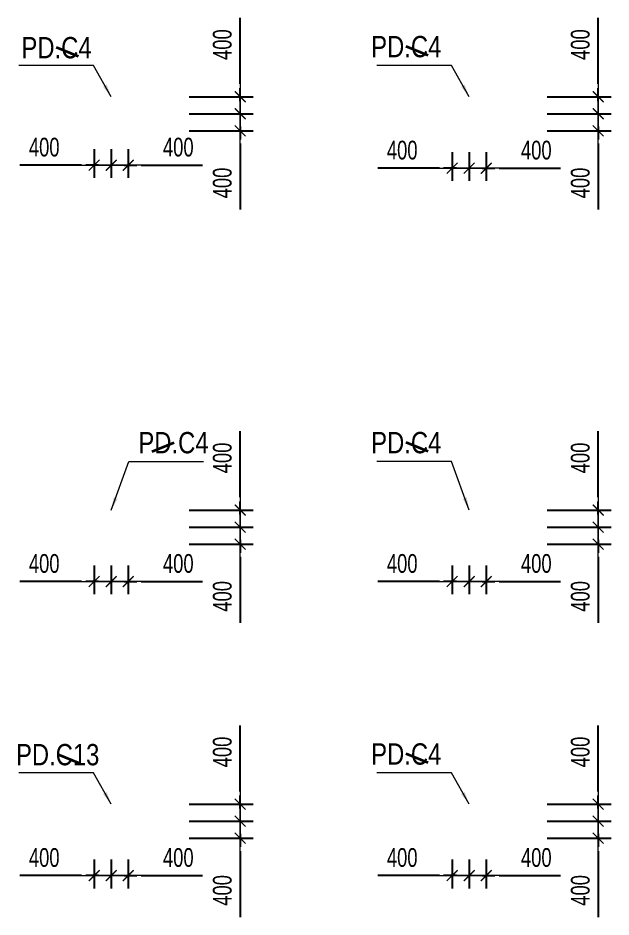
# Model space of a CAD drawing. Header units: millimetres. Extents: x -259680 to 286077, y -1281 to 94455.
# Drawn here: x 95212 to 109127, y 62451 to 83549 of the extents above; entities that cross this region are included whole.
import ezdxf
from ezdxf.enums import TextEntityAlignment as Align

# ---------------------------------------------------------------- set-up
doc = ezdxf.new("R2010")
doc.units = ezdxf.units.MM
doc.layers.get('Defpoints').update_dxf_attribs({"color": 151, "lineweight": 9})
for name, color, linetype, lineweight in [('$0$C1', 20, 'Continuous', 35), ('$1$NDC_S_ANNO', 7, 'Continuous', 20), ('$1$NDC_S_DIM', 1, 'Continuous', 15), ('NDC_S_DIM', 1, 'Continuous', 15)]:
    doc.layers.add(name, color=color, linetype=linetype, lineweight=lineweight)
doc.styles.add('$1$NDC_DIM', font='', dxfattribs={"width": 0.75})
doc.styles.add('$2$ARIAL', font='arial.ttf', dxfattribs={"width": 0.8})
doc.styles.add('NDC_DIM', font='', dxfattribs={"width": 0.75})
doc.styles.get('$1$NDC_DIM').set_extended_font_data('Dotum')
doc.styles.get('NDC_DIM').set_extended_font_data('Dotum')
doc.dimstyles.new('$0$NDC_dim_150', dxfattribs={"dimscale": 150, "dimtxt": 2.2, "dimasz": 1.5, "dimexe": 1.5, "dimexo": 2.5, "dimgap": 1, "dimtad": 1, "dimdec": 0, "dimzin": 0, "dimdsep": 46, "dimtxsty": '$1$NDC_DIM', "dimblk": '$1$DIMMARK', "dimcen": 0.09, "dimdle": 1.2, "dimclrd": 1, "dimclre": 1, "dimclrt": 3, "dimadec": 0, "dimazin": 0, "dimtfac": 1, "dimtdec": 0, "dimtix": 1, "dimtofl": 0, "dimtmove": 0, "dimatfit": 3, "dimfxl": 6, "dimfxlon": 1, "dimtolj": 1, "dimtzin": 0, "dimarcsym": 0})
doc.dimstyles.new('$1$NDC_dim_iso', dxfattribs={"dimtxt": 2.2, "dimasz": 1, "dimexe": 1.5, "dimexo": 2.5, "dimgap": 1, "dimtad": 1, "dimdec": 0, "dimzin": 0, "dimdsep": 46, "dimtxsty": '$1$NDC_DIM', "dimblk": '$1$DIMMARK', "dimcen": 0.09, "dimdle": 1.2, "dimclrd": 1, "dimclre": 1, "dimclrt": 3, "dimadec": 0, "dimazin": 0, "dimtfac": 1, "dimtdec": 0, "dimtix": 1, "dimtofl": 0, "dimtmove": 0, "dimatfit": 3, "dimfxl": 6, "dimfxlon": 1, "dimtolj": 1, "dimtzin": 0, "dimarcsym": 0})
doc.dimstyles.new('NDC_dim_200', dxfattribs={"dimscale": 200, "dimtxt": 2.2, "dimasz": 1.5, "dimexe": 1.5, "dimexo": 2.5, "dimgap": 1, "dimtad": 1, "dimdec": 0, "dimzin": 0, "dimdsep": 46, "dimtxsty": 'NDC_DIM', "dimblk": 'DIMMARK', "dimcen": 0.09, "dimdle": 1.2, "dimclrd": 1, "dimclre": 1, "dimclrt": 3, "dimadec": 0, "dimazin": 0, "dimtfac": 1, "dimtdec": 0, "dimtix": 1, "dimtofl": 0, "dimtmove": 0, "dimatfit": 3, "dimfxl": 6, "dimfxlon": 1, "dimtolj": 1, "dimtzin": 0, "dimarcsym": 0})

# ---------------------------------------------------------------- blocks, each defined once
blk = doc.blocks.new('$1$DIMMARK')
at = {"layer": '$1$NDC_S_DIM', "color": 1}
blk.add_line((-1.5, 0), (1, 0), dxfattribs=at)
at = {"layer": '$1$NDC_S_DIM', "color": 2, "const_width": 0.1}
blk.add_lwpolyline([(-0.424, -0.424), (0.424, 0.424)], dxfattribs=at)
blk = doc.blocks.new('DIMMARK')
at = {"layer": 'NDC_S_DIM', "color": 1}
blk.add_line((-1.5, 0), (1, 0), dxfattribs=at)
at = {"layer": 'NDC_S_DIM', "color": 2, "const_width": 0.1}
blk.add_lwpolyline([(-0.424, -0.424), (0.424, 0.424)], dxfattribs=at)
blk = doc.blocks.new('*D534')
at = {"layer": 'Defpoints', "color": 0, "ltscale": 100, "transparency": 16777216}
for p in [(97400, 64300), (97800, 64300), (97800, 63424)]:
    blk.add_point(p, dxfattribs=at)
at = {"layer": 'NDC_S_DIM', "color": 1, "lineweight": -2, "ltscale": 100, "transparency": 16777216}
for p, q in [((97400, 63800), (97400, 63124)), ((97800, 63800), (97800, 63124)), ((97100, 63424), (96800, 63424)), ((98100, 63424), (99545, 63424))]:
    blk.add_line(p, q, dxfattribs=at)
at = {"layer": 'NDC_S_DIM', "color": 1, "lineweight": -2, "ltscale": 100, "transparency": 16777216, "xscale": 300, "yscale": 300, "zscale": 300}
blk.add_blockref('DIMMARK', (97400, 63424), dxfattribs=at)
at = {"layer": 'NDC_S_DIM', "color": 1, "lineweight": -2, "ltscale": 100, "transparency": 16777216, "xscale": 300, "yscale": 300, "zscale": 300, "rotation": 180}
blk.add_blockref('DIMMARK', (97800, 63424), dxfattribs=at)
at = {"layer": 'NDC_S_DIM', "color": 3, "ltscale": 100, "transparency": 16777216, "insert": (98973, 63845), "char_height": 440, "attachment_point": 5, "style": 'NDC_DIM'}
blk.add_mtext('\\A1;400', dxfattribs=at)
blk = doc.blocks.new('*D535')
at = {"layer": 'Defpoints', "color": 0, "ltscale": 100, "transparency": 16777216}
for p in [(97000, 64300), (97400, 64300), (97400, 63424)]:
    blk.add_point(p, dxfattribs=at)
at = {"layer": 'NDC_S_DIM', "color": 1, "lineweight": -2, "ltscale": 100, "transparency": 16777216}
for p, q in [((97000, 63800), (97000, 63124)), ((97400, 63800), (97400, 63124)), ((96700, 63424), (95255, 63424)), ((97700, 63424), (98000, 63424))]:
    blk.add_line(p, q, dxfattribs=at)
at = {"layer": 'NDC_S_DIM', "color": 1, "lineweight": -2, "ltscale": 100, "transparency": 16777216, "xscale": 300, "yscale": 300, "zscale": 300}
blk.add_blockref('DIMMARK', (97000, 63424), dxfattribs=at)
at = {"layer": 'NDC_S_DIM', "color": 1, "lineweight": -2, "ltscale": 100, "transparency": 16777216, "xscale": 300, "yscale": 300, "zscale": 300, "rotation": 180}
blk.add_blockref('DIMMARK', (97400, 63424), dxfattribs=at)
at = {"layer": 'NDC_S_DIM', "color": 3, "ltscale": 100, "transparency": 16777216, "insert": (95827, 63845), "char_height": 440, "attachment_point": 5, "style": 'NDC_DIM'}
blk.add_mtext('\\A1;400', dxfattribs=at)
blk = doc.blocks.new('*D536')
at = {"layer": 'Defpoints', "color": 0, "ltscale": 100, "transparency": 16777216}
for p in [(97800, 65100), (100427, 65100), (97800, 64700)]:
    blk.add_point(p, dxfattribs=at)
at = {"layer": 'NDC_S_DIM', "color": 1, "lineweight": -2, "ltscale": 100, "transparency": 16777216}
for p, q in [((100427, 65400), (100427, 66949)), ((99227, 65100), (100727, 65100)), ((99227, 64700), (100727, 64700)), ((100427, 64400), (100427, 64100))]:
    blk.add_line(p, q, dxfattribs=at)
at = {"layer": 'NDC_S_DIM', "color": 1, "lineweight": -2, "ltscale": 100, "transparency": 16777216, "xscale": 300, "yscale": 300, "zscale": 300}
for p, rotation in [((100427, 65100), 270), ((100427, 64700), 90)]:
    blk.add_blockref('DIMMARK', p, dxfattribs=dict(at, rotation=rotation))
at = {"layer": 'NDC_S_DIM', "color": 3, "ltscale": 100, "transparency": 16777216, "insert": (100007, 66324), "char_height": 440, "attachment_point": 5, "rotation": 90, "style": 'NDC_DIM'}
blk.add_mtext('\\A1;400', dxfattribs=at)
blk = doc.blocks.new('*D537')
at = {"layer": 'Defpoints', "color": 0, "ltscale": 100, "transparency": 16777216}
for p in [(97800, 64700), (100427, 64700), (97800, 64300)]:
    blk.add_point(p, dxfattribs=at)
at = {"layer": 'NDC_S_DIM', "color": 1, "lineweight": -2, "ltscale": 100, "transparency": 16777216}
for p, q in [((100427, 65000), (100427, 65300)), ((99227, 64700), (100727, 64700)), ((99227, 64300), (100727, 64300)), ((100427, 64000), (100427, 62451))]:
    blk.add_line(p, q, dxfattribs=at)
at = {"layer": 'NDC_S_DIM', "color": 1, "lineweight": -2, "ltscale": 100, "transparency": 16777216, "xscale": 300, "yscale": 300, "zscale": 300}
for p, rotation in [((100427, 64700), 270), ((100427, 64300), 90)]:
    blk.add_blockref('DIMMARK', p, dxfattribs=dict(at, rotation=rotation))
at = {"layer": 'NDC_S_DIM', "color": 3, "ltscale": 100, "transparency": 16777216, "insert": (100007, 63076), "char_height": 440, "attachment_point": 5, "rotation": 90, "style": 'NDC_DIM'}
blk.add_mtext('\\A1;400', dxfattribs=at)
blk = doc.blocks.new('*D682')
at = {"layer": 'Defpoints', "color": 0, "ltscale": 100, "transparency": 16777216}
for p in [(105800, 80900), (106200, 80900), (106200, 80024)]:
    blk.add_point(p, dxfattribs=at)
at = {"layer": 'NDC_S_DIM', "color": 1, "lineweight": -2, "ltscale": 100, "transparency": 16777216}
for p, q in [((105800, 80400), (105800, 79724)), ((106200, 80400), (106200, 79724)), ((105500, 80024), (105200, 80024)), ((106500, 80024), (107945, 80024))]:
    blk.add_line(p, q, dxfattribs=at)
at = {"layer": 'NDC_S_DIM', "color": 1, "lineweight": -2, "ltscale": 100, "transparency": 16777216, "xscale": 300, "yscale": 300, "zscale": 300}
blk.add_blockref('DIMMARK', (105800, 80024), dxfattribs=at)
at = {"layer": 'NDC_S_DIM', "color": 1, "lineweight": -2, "ltscale": 100, "transparency": 16777216, "xscale": 300, "yscale": 300, "zscale": 300, "rotation": 180}
blk.add_blockref('DIMMARK', (106200, 80024), dxfattribs=at)
at = {"layer": 'NDC_S_DIM', "color": 3, "ltscale": 100, "transparency": 16777216, "insert": (107373, 80445), "char_height": 440, "attachment_point": 5, "style": 'NDC_DIM'}
blk.add_mtext('\\A1;400', dxfattribs=at)
blk = doc.blocks.new('*D683')
at = {"layer": 'Defpoints', "color": 0, "ltscale": 100, "transparency": 16777216}
for p in [(105400, 80900), (105800, 80900), (105800, 80024)]:
    blk.add_point(p, dxfattribs=at)
at = {"layer": 'NDC_S_DIM', "color": 1, "lineweight": -2, "ltscale": 100, "transparency": 16777216}
for p, q in [((105400, 80400), (105400, 79724)), ((105800, 80400), (105800, 79724)), ((105100, 80024), (103655, 80024)), ((106100, 80024), (106400, 80024))]:
    blk.add_line(p, q, dxfattribs=at)
at = {"layer": 'NDC_S_DIM', "color": 1, "lineweight": -2, "ltscale": 100, "transparency": 16777216, "xscale": 300, "yscale": 300, "zscale": 300}
blk.add_blockref('DIMMARK', (105400, 80024), dxfattribs=at)
at = {"layer": 'NDC_S_DIM', "color": 1, "lineweight": -2, "ltscale": 100, "transparency": 16777216, "xscale": 300, "yscale": 300, "zscale": 300, "rotation": 180}
blk.add_blockref('DIMMARK', (105800, 80024), dxfattribs=at)
at = {"layer": 'NDC_S_DIM', "color": 3, "ltscale": 100, "transparency": 16777216, "insert": (104227, 80445), "char_height": 440, "attachment_point": 5, "style": 'NDC_DIM'}
blk.add_mtext('\\A1;400', dxfattribs=at)
blk = doc.blocks.new('*D684')
at = {"layer": 'Defpoints', "color": 0, "ltscale": 100, "transparency": 16777216}
for p in [(106200, 81700), (108827, 81700), (106200, 81300)]:
    blk.add_point(p, dxfattribs=at)
at = {"layer": 'NDC_S_DIM', "color": 1, "lineweight": -2, "ltscale": 100, "transparency": 16777216}
for p, q in [((108827, 82000), (108827, 83549)), ((107627, 81700), (109127, 81700)), ((107627, 81300), (109127, 81300)), ((108827, 81000), (108827, 80700))]:
    blk.add_line(p, q, dxfattribs=at)
at = {"layer": 'NDC_S_DIM', "color": 1, "lineweight": -2, "ltscale": 100, "transparency": 16777216, "xscale": 300, "yscale": 300, "zscale": 300}
for p, rotation in [((108827, 81700), 270), ((108827, 81300), 90)]:
    blk.add_blockref('DIMMARK', p, dxfattribs=dict(at, rotation=rotation))
at = {"layer": 'NDC_S_DIM', "color": 3, "ltscale": 100, "transparency": 16777216, "insert": (108407, 82924), "char_height": 440, "attachment_point": 5, "rotation": 90, "style": 'NDC_DIM'}
blk.add_mtext('\\A1;400', dxfattribs=at)
blk = doc.blocks.new('*D685')
at = {"layer": 'Defpoints', "color": 0, "ltscale": 100, "transparency": 16777216}
for p in [(106200, 81300), (108827, 81300), (106200, 80900)]:
    blk.add_point(p, dxfattribs=at)
at = {"layer": 'NDC_S_DIM', "color": 1, "lineweight": -2, "ltscale": 100, "transparency": 16777216}
for p, q in [((108827, 81600), (108827, 81900)), ((107627, 81300), (109127, 81300)), ((107627, 80900), (109127, 80900)), ((108827, 80600), (108827, 79051))]:
    blk.add_line(p, q, dxfattribs=at)
at = {"layer": 'NDC_S_DIM', "color": 1, "lineweight": -2, "ltscale": 100, "transparency": 16777216, "xscale": 300, "yscale": 300, "zscale": 300}
for p, rotation in [((108827, 81300), 270), ((108827, 80900), 90)]:
    blk.add_blockref('DIMMARK', p, dxfattribs=dict(at, rotation=rotation))
at = {"layer": 'NDC_S_DIM', "color": 3, "ltscale": 100, "transparency": 16777216, "insert": (108407, 79676), "char_height": 440, "attachment_point": 5, "rotation": 90, "style": 'NDC_DIM'}
blk.add_mtext('\\A1;400', dxfattribs=at)
blk = doc.blocks.new('*D686')
at = {"layer": 'Defpoints', "color": 0, "ltscale": 100, "transparency": 16777216}
for p in [(97400, 71200), (97800, 71200), (97800, 70324)]:
    blk.add_point(p, dxfattribs=at)
at = {"layer": 'NDC_S_DIM', "color": 1, "lineweight": -2, "ltscale": 100, "transparency": 16777216}
for p, q in [((97400, 70700), (97400, 70024)), ((97800, 70700), (97800, 70024)), ((97100, 70324), (96800, 70324)), ((98100, 70324), (99545, 70324))]:
    blk.add_line(p, q, dxfattribs=at)
at = {"layer": 'NDC_S_DIM', "color": 1, "lineweight": -2, "ltscale": 100, "transparency": 16777216, "xscale": 300, "yscale": 300, "zscale": 300}
blk.add_blockref('DIMMARK', (97400, 70324), dxfattribs=at)
at = {"layer": 'NDC_S_DIM', "color": 1, "lineweight": -2, "ltscale": 100, "transparency": 16777216, "xscale": 300, "yscale": 300, "zscale": 300, "rotation": 180}
blk.add_blockref('DIMMARK', (97800, 70324), dxfattribs=at)
at = {"layer": 'NDC_S_DIM', "color": 3, "ltscale": 100, "transparency": 16777216, "insert": (98973, 70745), "char_height": 440, "attachment_point": 5, "style": 'NDC_DIM'}
blk.add_mtext('\\A1;400', dxfattribs=at)
blk = doc.blocks.new('*D687')
at = {"layer": 'Defpoints', "color": 0, "ltscale": 100, "transparency": 16777216}
for p in [(97000, 71200), (97400, 71200), (97400, 70324)]:
    blk.add_point(p, dxfattribs=at)
at = {"layer": 'NDC_S_DIM', "color": 1, "lineweight": -2, "ltscale": 100, "transparency": 16777216}
for p, q in [((97000, 70700), (97000, 70024)), ((97400, 70700), (97400, 70024)), ((96700, 70324), (95255, 70324)), ((97700, 70324), (98000, 70324))]:
    blk.add_line(p, q, dxfattribs=at)
at = {"layer": 'NDC_S_DIM', "color": 1, "lineweight": -2, "ltscale": 100, "transparency": 16777216, "xscale": 300, "yscale": 300, "zscale": 300}
blk.add_blockref('DIMMARK', (97000, 70324), dxfattribs=at)
at = {"layer": 'NDC_S_DIM', "color": 1, "lineweight": -2, "ltscale": 100, "transparency": 16777216, "xscale": 300, "yscale": 300, "zscale": 300, "rotation": 180}
blk.add_blockref('DIMMARK', (97400, 70324), dxfattribs=at)
at = {"layer": 'NDC_S_DIM', "color": 3, "ltscale": 100, "transparency": 16777216, "insert": (95827, 70745), "char_height": 440, "attachment_point": 5, "style": 'NDC_DIM'}
blk.add_mtext('\\A1;400', dxfattribs=at)
blk = doc.blocks.new('*D688')
at = {"layer": 'Defpoints', "color": 0, "ltscale": 100, "transparency": 16777216}
for p in [(97800, 72000), (100427, 72000), (97800, 71600)]:
    blk.add_point(p, dxfattribs=at)
at = {"layer": 'NDC_S_DIM', "color": 1, "lineweight": -2, "ltscale": 100, "transparency": 16777216}
for p, q in [((100427, 72300), (100427, 73849)), ((99227, 72000), (100727, 72000)), ((99227, 71600), (100727, 71600)), ((100427, 71300), (100427, 71000))]:
    blk.add_line(p, q, dxfattribs=at)
at = {"layer": 'NDC_S_DIM', "color": 1, "lineweight": -2, "ltscale": 100, "transparency": 16777216, "xscale": 300, "yscale": 300, "zscale": 300}
for p, rotation in [((100427, 72000), 270), ((100427, 71600), 90)]:
    blk.add_blockref('DIMMARK', p, dxfattribs=dict(at, rotation=rotation))
at = {"layer": 'NDC_S_DIM', "color": 3, "ltscale": 100, "transparency": 16777216, "insert": (100007, 73224), "char_height": 440, "attachment_point": 5, "rotation": 90, "style": 'NDC_DIM'}
blk.add_mtext('\\A1;400', dxfattribs=at)
blk = doc.blocks.new('*D689')
at = {"layer": 'Defpoints', "color": 0, "ltscale": 100, "transparency": 16777216}
for p in [(97800, 71600), (100427, 71600), (97800, 71200)]:
    blk.add_point(p, dxfattribs=at)
at = {"layer": 'NDC_S_DIM', "color": 1, "lineweight": -2, "ltscale": 100, "transparency": 16777216}
for p, q in [((100427, 71900), (100427, 72200)), ((99227, 71600), (100727, 71600)), ((99227, 71200), (100727, 71200)), ((100427, 70900), (100427, 69351))]:
    blk.add_line(p, q, dxfattribs=at)
at = {"layer": 'NDC_S_DIM', "color": 1, "lineweight": -2, "ltscale": 100, "transparency": 16777216, "xscale": 300, "yscale": 300, "zscale": 300}
for p, rotation in [((100427, 71600), 270), ((100427, 71200), 90)]:
    blk.add_blockref('DIMMARK', p, dxfattribs=dict(at, rotation=rotation))
at = {"layer": 'NDC_S_DIM', "color": 3, "ltscale": 100, "transparency": 16777216, "insert": (100007, 69976), "char_height": 440, "attachment_point": 5, "rotation": 90, "style": 'NDC_DIM'}
blk.add_mtext('\\A1;400', dxfattribs=at)
blk = doc.blocks.new('*D690')
at = {"layer": 'Defpoints', "color": 0, "ltscale": 100, "transparency": 16777216}
for p in [(105800, 71200), (106200, 71200), (106200, 70324)]:
    blk.add_point(p, dxfattribs=at)
at = {"layer": 'NDC_S_DIM', "color": 1, "lineweight": -2, "ltscale": 100, "transparency": 16777216}
for p, q in [((105800, 70700), (105800, 70024)), ((106200, 70700), (106200, 70024)), ((105500, 70324), (105200, 70324)), ((106500, 70324), (107945, 70324))]:
    blk.add_line(p, q, dxfattribs=at)
at = {"layer": 'NDC_S_DIM', "color": 1, "lineweight": -2, "ltscale": 100, "transparency": 16777216, "xscale": 300, "yscale": 300, "zscale": 300}
blk.add_blockref('DIMMARK', (105800, 70324), dxfattribs=at)
at = {"layer": 'NDC_S_DIM', "color": 1, "lineweight": -2, "ltscale": 100, "transparency": 16777216, "xscale": 300, "yscale": 300, "zscale": 300, "rotation": 180}
blk.add_blockref('DIMMARK', (106200, 70324), dxfattribs=at)
at = {"layer": 'NDC_S_DIM', "color": 3, "ltscale": 100, "transparency": 16777216, "insert": (107373, 70745), "char_height": 440, "attachment_point": 5, "style": 'NDC_DIM'}
blk.add_mtext('\\A1;400', dxfattribs=at)
blk = doc.blocks.new('*D691')
at = {"layer": 'Defpoints', "color": 0, "ltscale": 100, "transparency": 16777216}
for p in [(105400, 71200), (105800, 71200), (105800, 70324)]:
    blk.add_point(p, dxfattribs=at)
at = {"layer": 'NDC_S_DIM', "color": 1, "lineweight": -2, "ltscale": 100, "transparency": 16777216}
for p, q in [((105400, 70700), (105400, 70024)), ((105800, 70700), (105800, 70024)), ((105100, 70324), (103655, 70324)), ((106100, 70324), (106400, 70324))]:
    blk.add_line(p, q, dxfattribs=at)
at = {"layer": 'NDC_S_DIM', "color": 1, "lineweight": -2, "ltscale": 100, "transparency": 16777216, "xscale": 300, "yscale": 300, "zscale": 300}
blk.add_blockref('DIMMARK', (105400, 70324), dxfattribs=at)
at = {"layer": 'NDC_S_DIM', "color": 1, "lineweight": -2, "ltscale": 100, "transparency": 16777216, "xscale": 300, "yscale": 300, "zscale": 300, "rotation": 180}
blk.add_blockref('DIMMARK', (105800, 70324), dxfattribs=at)
at = {"layer": 'NDC_S_DIM', "color": 3, "ltscale": 100, "transparency": 16777216, "insert": (104227, 70745), "char_height": 440, "attachment_point": 5, "style": 'NDC_DIM'}
blk.add_mtext('\\A1;400', dxfattribs=at)
blk = doc.blocks.new('*D692')
at = {"layer": 'Defpoints', "color": 0, "ltscale": 100, "transparency": 16777216}
for p in [(106040, 72000), (108827, 72000), (106040, 71600)]:
    blk.add_point(p, dxfattribs=at)
at = {"layer": 'NDC_S_DIM', "color": 1, "lineweight": -2, "ltscale": 100, "transparency": 16777216}
for p, q in [((108827, 72300), (108827, 73849)), ((107627, 72000), (109127, 72000)), ((107627, 71600), (109127, 71600)), ((108827, 71300), (108827, 71000))]:
    blk.add_line(p, q, dxfattribs=at)
at = {"layer": 'NDC_S_DIM', "color": 1, "lineweight": -2, "ltscale": 100, "transparency": 16777216, "xscale": 300, "yscale": 300, "zscale": 300}
for p, rotation in [((108827, 72000), 270), ((108827, 71600), 90)]:
    blk.add_blockref('DIMMARK', p, dxfattribs=dict(at, rotation=rotation))
at = {"layer": 'NDC_S_DIM', "color": 3, "ltscale": 100, "transparency": 16777216, "insert": (108407, 73224), "char_height": 440, "attachment_point": 5, "rotation": 90, "style": 'NDC_DIM'}
blk.add_mtext('\\A1;400', dxfattribs=at)
blk = doc.blocks.new('*D693')
at = {"layer": 'Defpoints', "color": 0, "ltscale": 100, "transparency": 16777216}
for p in [(106040, 71600), (108827, 71600), (106040, 71200)]:
    blk.add_point(p, dxfattribs=at)
at = {"layer": 'NDC_S_DIM', "color": 1, "lineweight": -2, "ltscale": 100, "transparency": 16777216}
for p, q in [((108827, 71900), (108827, 72200)), ((107627, 71600), (109127, 71600)), ((107627, 71200), (109127, 71200)), ((108827, 70900), (108827, 69351))]:
    blk.add_line(p, q, dxfattribs=at)
at = {"layer": 'NDC_S_DIM', "color": 1, "lineweight": -2, "ltscale": 100, "transparency": 16777216, "xscale": 300, "yscale": 300, "zscale": 300}
for p, rotation in [((108827, 71600), 270), ((108827, 71200), 90)]:
    blk.add_blockref('DIMMARK', p, dxfattribs=dict(at, rotation=rotation))
at = {"layer": 'NDC_S_DIM', "color": 3, "ltscale": 100, "transparency": 16777216, "insert": (108407, 69976), "char_height": 440, "attachment_point": 5, "rotation": 90, "style": 'NDC_DIM'}
blk.add_mtext('\\A1;400', dxfattribs=at)
blk = doc.blocks.new('*D1025')
at = {"layer": 'Defpoints', "color": 0, "ltscale": 100, "transparency": 16777216}
for p in [(105800, 64300), (106200, 64300), (106200, 63424)]:
    blk.add_point(p, dxfattribs=at)
at = {"layer": 'NDC_S_DIM', "color": 1, "lineweight": -2, "ltscale": 100, "transparency": 16777216}
for p, q in [((105800, 63800), (105800, 63124)), ((106200, 63800), (106200, 63124)), ((105500, 63424), (105200, 63424)), ((106500, 63424), (107945, 63424))]:
    blk.add_line(p, q, dxfattribs=at)
at = {"layer": 'NDC_S_DIM', "color": 1, "lineweight": -2, "ltscale": 100, "transparency": 16777216, "xscale": 300, "yscale": 300, "zscale": 300}
blk.add_blockref('DIMMARK', (105800, 63424), dxfattribs=at)
at = {"layer": 'NDC_S_DIM', "color": 1, "lineweight": -2, "ltscale": 100, "transparency": 16777216, "xscale": 300, "yscale": 300, "zscale": 300, "rotation": 180}
blk.add_blockref('DIMMARK', (106200, 63424), dxfattribs=at)
at = {"layer": 'NDC_S_DIM', "color": 3, "ltscale": 100, "transparency": 16777216, "insert": (107373, 63845), "char_height": 440, "attachment_point": 5, "style": 'NDC_DIM'}
blk.add_mtext('\\A1;400', dxfattribs=at)
blk = doc.blocks.new('*D1026')
at = {"layer": 'Defpoints', "color": 0, "ltscale": 100, "transparency": 16777216}
for p in [(105400, 64300), (105800, 64300), (105800, 63424)]:
    blk.add_point(p, dxfattribs=at)
at = {"layer": 'NDC_S_DIM', "color": 1, "lineweight": -2, "ltscale": 100, "transparency": 16777216}
for p, q in [((105400, 63800), (105400, 63124)), ((105800, 63800), (105800, 63124)), ((105100, 63424), (103655, 63424)), ((106100, 63424), (106400, 63424))]:
    blk.add_line(p, q, dxfattribs=at)
at = {"layer": 'NDC_S_DIM', "color": 1, "lineweight": -2, "ltscale": 100, "transparency": 16777216, "xscale": 300, "yscale": 300, "zscale": 300}
blk.add_blockref('DIMMARK', (105400, 63424), dxfattribs=at)
at = {"layer": 'NDC_S_DIM', "color": 1, "lineweight": -2, "ltscale": 100, "transparency": 16777216, "xscale": 300, "yscale": 300, "zscale": 300, "rotation": 180}
blk.add_blockref('DIMMARK', (105800, 63424), dxfattribs=at)
at = {"layer": 'NDC_S_DIM', "color": 3, "ltscale": 100, "transparency": 16777216, "insert": (104227, 63845), "char_height": 440, "attachment_point": 5, "style": 'NDC_DIM'}
blk.add_mtext('\\A1;400', dxfattribs=at)
blk = doc.blocks.new('*D1027')
at = {"layer": 'Defpoints', "color": 0, "ltscale": 100, "transparency": 16777216}
for p in [(106200, 65100), (108827, 65100), (106200, 64700)]:
    blk.add_point(p, dxfattribs=at)
at = {"layer": 'NDC_S_DIM', "color": 1, "lineweight": -2, "ltscale": 100, "transparency": 16777216}
for p, q in [((108827, 65400), (108827, 66949)), ((107627, 65100), (109127, 65100)), ((107627, 64700), (109127, 64700)), ((108827, 64400), (108827, 64100))]:
    blk.add_line(p, q, dxfattribs=at)
at = {"layer": 'NDC_S_DIM', "color": 1, "lineweight": -2, "ltscale": 100, "transparency": 16777216, "xscale": 300, "yscale": 300, "zscale": 300}
for p, rotation in [((108827, 65100), 270), ((108827, 64700), 90)]:
    blk.add_blockref('DIMMARK', p, dxfattribs=dict(at, rotation=rotation))
at = {"layer": 'NDC_S_DIM', "color": 3, "ltscale": 100, "transparency": 16777216, "insert": (108407, 66324), "char_height": 440, "attachment_point": 5, "rotation": 90, "style": 'NDC_DIM'}
blk.add_mtext('\\A1;400', dxfattribs=at)
blk = doc.blocks.new('*D1028')
at = {"layer": 'Defpoints', "color": 0, "ltscale": 100, "transparency": 16777216}
for p in [(106200, 64700), (108827, 64700), (106200, 64300)]:
    blk.add_point(p, dxfattribs=at)
at = {"layer": 'NDC_S_DIM', "color": 1, "lineweight": -2, "ltscale": 100, "transparency": 16777216}
for p, q in [((108827, 65000), (108827, 65300)), ((107627, 64700), (109127, 64700)), ((107627, 64300), (109127, 64300)), ((108827, 64000), (108827, 62451))]:
    blk.add_line(p, q, dxfattribs=at)
at = {"layer": 'NDC_S_DIM', "color": 1, "lineweight": -2, "ltscale": 100, "transparency": 16777216, "xscale": 300, "yscale": 300, "zscale": 300}
for p, rotation in [((108827, 64700), 270), ((108827, 64300), 90)]:
    blk.add_blockref('DIMMARK', p, dxfattribs=dict(at, rotation=rotation))
at = {"layer": 'NDC_S_DIM', "color": 3, "ltscale": 100, "transparency": 16777216, "insert": (108407, 63076), "char_height": 440, "attachment_point": 5, "rotation": 90, "style": 'NDC_DIM'}
blk.add_mtext('\\A1;400', dxfattribs=at)
blk = doc.blocks.new('*D1063')
at = {"layer": 'Defpoints', "color": 0, "ltscale": 100, "transparency": 16777216}
for p in [(97400, 80970), (97800, 80970), (97800, 80094)]:
    blk.add_point(p, dxfattribs=at)
at = {"layer": 'NDC_S_DIM', "color": 1, "lineweight": -2, "ltscale": 100, "transparency": 16777216}
for p, q in [((97400, 80470), (97400, 79794)), ((97800, 80470), (97800, 79794)), ((97100, 80094), (96800, 80094)), ((98100, 80094), (99545, 80094))]:
    blk.add_line(p, q, dxfattribs=at)
at = {"layer": 'NDC_S_DIM', "color": 1, "lineweight": -2, "ltscale": 100, "transparency": 16777216, "xscale": 300, "yscale": 300, "zscale": 300}
blk.add_blockref('DIMMARK', (97400, 80094), dxfattribs=at)
at = {"layer": 'NDC_S_DIM', "color": 1, "lineweight": -2, "ltscale": 100, "transparency": 16777216, "xscale": 300, "yscale": 300, "zscale": 300, "rotation": 180}
blk.add_blockref('DIMMARK', (97800, 80094), dxfattribs=at)
at = {"layer": 'NDC_S_DIM', "color": 3, "ltscale": 100, "transparency": 16777216, "insert": (98973, 80515), "char_height": 440, "attachment_point": 5, "style": 'NDC_DIM'}
blk.add_mtext('\\A1;400', dxfattribs=at)
blk = doc.blocks.new('*D1064')
at = {"layer": 'Defpoints', "color": 0, "ltscale": 100, "transparency": 16777216}
for p in [(97000, 80970), (97400, 80970), (97400, 80094)]:
    blk.add_point(p, dxfattribs=at)
at = {"layer": 'NDC_S_DIM', "color": 1, "lineweight": -2, "ltscale": 100, "transparency": 16777216}
for p, q in [((97000, 80470), (97000, 79794)), ((97400, 80470), (97400, 79794)), ((96700, 80094), (95255, 80094)), ((97700, 80094), (98000, 80094))]:
    blk.add_line(p, q, dxfattribs=at)
at = {"layer": 'NDC_S_DIM', "color": 1, "lineweight": -2, "ltscale": 100, "transparency": 16777216, "xscale": 300, "yscale": 300, "zscale": 300}
blk.add_blockref('DIMMARK', (97000, 80094), dxfattribs=at)
at = {"layer": 'NDC_S_DIM', "color": 1, "lineweight": -2, "ltscale": 100, "transparency": 16777216, "xscale": 300, "yscale": 300, "zscale": 300, "rotation": 180}
blk.add_blockref('DIMMARK', (97400, 80094), dxfattribs=at)
at = {"layer": 'NDC_S_DIM', "color": 3, "ltscale": 100, "transparency": 16777216, "insert": (95827, 80515), "char_height": 440, "attachment_point": 5, "style": 'NDC_DIM'}
blk.add_mtext('\\A1;400', dxfattribs=at)
blk = doc.blocks.new('*D1065')
at = {"layer": 'Defpoints', "color": 0, "ltscale": 100, "transparency": 16777216}
for p in [(97800, 81700), (100427, 81700), (97800, 81300)]:
    blk.add_point(p, dxfattribs=at)
at = {"layer": 'NDC_S_DIM', "color": 1, "lineweight": -2, "ltscale": 100, "transparency": 16777216}
for p, q in [((100427, 82000), (100427, 83549)), ((99227, 81700), (100727, 81700)), ((99227, 81300), (100727, 81300)), ((100427, 81000), (100427, 80700))]:
    blk.add_line(p, q, dxfattribs=at)
at = {"layer": 'NDC_S_DIM', "color": 1, "lineweight": -2, "ltscale": 100, "transparency": 16777216, "xscale": 300, "yscale": 300, "zscale": 300}
for p, rotation in [((100427, 81700), 270), ((100427, 81300), 90)]:
    blk.add_blockref('DIMMARK', p, dxfattribs=dict(at, rotation=rotation))
at = {"layer": 'NDC_S_DIM', "color": 3, "ltscale": 100, "transparency": 16777216, "insert": (100007, 82924), "char_height": 440, "attachment_point": 5, "rotation": 90, "style": 'NDC_DIM'}
blk.add_mtext('\\A1;400', dxfattribs=at)
blk = doc.blocks.new('*D1066')
at = {"layer": 'Defpoints', "color": 0, "ltscale": 100, "transparency": 16777216}
for p in [(97800, 81300), (100427, 81300), (97800, 80900)]:
    blk.add_point(p, dxfattribs=at)
at = {"layer": 'NDC_S_DIM', "color": 1, "lineweight": -2, "ltscale": 100, "transparency": 16777216}
for p, q in [((100427, 81600), (100427, 81900)), ((99227, 81300), (100727, 81300)), ((99227, 80900), (100727, 80900)), ((100427, 80600), (100427, 79051))]:
    blk.add_line(p, q, dxfattribs=at)
at = {"layer": 'NDC_S_DIM', "color": 1, "lineweight": -2, "ltscale": 100, "transparency": 16777216, "xscale": 300, "yscale": 300, "zscale": 300}
for p, rotation in [((100427, 81300), 270), ((100427, 80900), 90)]:
    blk.add_blockref('DIMMARK', p, dxfattribs=dict(at, rotation=rotation))
at = {"layer": 'NDC_S_DIM', "color": 3, "ltscale": 100, "transparency": 16777216, "insert": (100007, 79676), "char_height": 440, "attachment_point": 5, "rotation": 90, "style": 'NDC_DIM'}
blk.add_mtext('\\A1;400', dxfattribs=at)
blk = doc.blocks.new('*U220')
at = {"layer": '$1$NDC_S_ANNO', "ltscale": 0.8, "style": '$2$ARIAL', "width": 0.8}
blk.add_attdef('TEN', text='', height=2.5, dxfattribs=at).set_placement((-2.58, 1.03), align=Align.MIDDLE_CENTER)
at = {"layer": '$1$NDC_S_ANNO', "ltscale": 0.8, "style": '$2$ARIAL', "width": 0.8, "flags": 1}
blk.add_attdef('CHU_THICH', text='', height=2.5, dxfattribs=at).set_placement((0, 0), align=Align.MIDDLE_CENTER)
at = {"layer": 'Defpoints'}
blk.add_leader([(0, 0), (-2.58, 1.03)], dimstyle='$1$NDC_dim_iso', override={"dimgap": 0.625, "dimtad": 0}, dxfattribs=at)
blk = doc.blocks.new('$0$co t check')
at = {"layer": '$0$C1', "xscale": 200, "yscale": 200, "zscale": 200}
for p, values in [((102798, 82671), {'TEN': 'PD.C4'}), ((94592, 82646), {'TEN': 'PD.C4'}), ((102798, 73378), {'TEN': 'PD.C4'}), ((94619, 66056), {'TEN': 'PD.C13'}), ((102798, 66071), {'TEN': 'PD.C4'})]:
    blk.add_blockref('*U220', p, dxfattribs=at).add_auto_attribs(values)
at = {"layer": '$0$C1'}
ref = blk.add_blockref('*U220', (96320, 73378), dxfattribs=dict(at, xscale=-200, yscale=200, zscale=200))
ref.add_attrib('TEN', 'PD.C4', dxfattribs={"layer": '$1$NDC_S_ANNO', "ltscale": 0.8, "height": 500, "style": '$2$ARIAL', "width": 0.8}).set_placement((96820, 73583), align=Align.MIDDLE_CENTER)
for points in [[(95359, 81700), (94942, 82432), (93193, 82432)], [(103759, 81700), (103342, 82432), (101593, 82432)], [(95359, 72000), (95776, 73139), (97526, 73139)], [(103759, 72000), (103342, 73139), (101593, 73139)], [(95359, 65100), (94942, 65832), (93193, 65832)], [(103759, 65100), (103342, 65832), (101593, 65832)]]:
    blk.add_leader(points, dimstyle='$0$NDC_dim_150', override={"dimasz": 2, "dimgap": 1, "dimtad": 0}, dxfattribs=at)

msp = doc.modelspace()

# ---------------------------------------------------------------- block references
at = {"layer": '$1$NDC_S_DIM'}
msp.add_blockref('$0$co t check', (2040.6, 0), dxfattribs=at)

# ---------------------------------------------------------------- dimensions: what is measured, and where the dimension line sits
at = {"layer": 'NDC_S_DIM', "ltscale": 100}
for base, p1, p2, picture, middle in [((100426.7, 81700), (97800, 81300), (97800, 81700), '*D1065', (100426.7, 82924.3)), ((108826.7, 81700), (106200, 81300), (106200, 81700), '*D684', (108826.7, 82924.3)), ((100426.7, 81300), (97800, 80900), (97800, 81300), '*D1066', (100426.7, 79675.7)), ((108826.7, 81300), (106200, 80900), (106200, 81300), '*D685', (108826.7, 79675.7)), ((100426.7, 72000), (97800, 71600), (97800, 72000), '*D688', (100426.7, 73224.3)), ((108826.7, 72000), (106040, 71600), (106040, 72000), '*D692', (108826.7, 73224.3)), ((100426.7, 71600), (97800, 71200), (97800, 71600), '*D689', (100426.7, 69975.7)), ((108826.7, 71600), (106040, 71200), (106040, 71600), '*D693', (108826.7, 69975.7)), ((100426.7, 65100), (97800, 64700), (97800, 65100), '*D536', (100426.7, 66324.3)), ((108826.7, 65100), (106200, 64700), (106200, 65100), '*D1027', (108826.7, 66324.3)), ((100426.7, 64700), (97800, 64300), (97800, 64700), '*D537', (100426.7, 63075.7)), ((108826.7, 64700), (106200, 64300), (106200, 64700), '*D1028', (108826.7, 63075.7))]:
    dim = msp.add_linear_dim(base=base, p1=p1, p2=p2, angle=90, dimstyle='NDC_dim_200', dxfattribs=at)
    dim.commit()
    dim.dimension.update_dxf_attribs({"geometry": picture, "text_midpoint": middle, "dimtype": 160})
for base, p1, p2, picture, middle in [((97400, 80094.4), (97000, 80970), (97400, 80970), '*D1064', (95827.5, 80094.4)), ((97800, 80094.4), (97400, 80970), (97800, 80970), '*D1063', (98972.5, 80094.4)), ((105800, 80024.4), (105400, 80900), (105800, 80900), '*D683', (104227.5, 80024.4)), ((106200, 80024.4), (105800, 80900), (106200, 80900), '*D682', (107372.5, 80024.4)), ((97400, 70324.4), (97000, 71200), (97400, 71200), '*D687', (95827.5, 70324.4)), ((97800, 70324.4), (97400, 71200), (97800, 71200), '*D686', (98972.5, 70324.4)), ((105800, 70324.4), (105400, 71200), (105800, 71200), '*D691', (104227.5, 70324.4)), ((106200, 70324.4), (105800, 71200), (106200, 71200), '*D690', (107372.5, 70324.4)), ((97400, 63424.4), (97000, 64300), (97400, 64300), '*D535', (95827.5, 63424.4)), ((97800, 63424.4), (97400, 64300), (97800, 64300), '*D534', (98972.5, 63424.4)), ((105800, 63424.4), (105400, 64300), (105800, 64300), '*D1026', (104227.5, 63424.4)), ((106200, 63424.4), (105800, 64300), (106200, 64300), '*D1025', (107372.5, 63424.4))]:
    dim = msp.add_linear_dim(base=base, p1=p1, p2=p2, dimstyle='NDC_dim_200', dxfattribs=at)
    dim.commit()
    dim.dimension.update_dxf_attribs({"geometry": picture, "text_midpoint": middle, "dimtype": 160})

doc.saveas('drawing.dxf')
